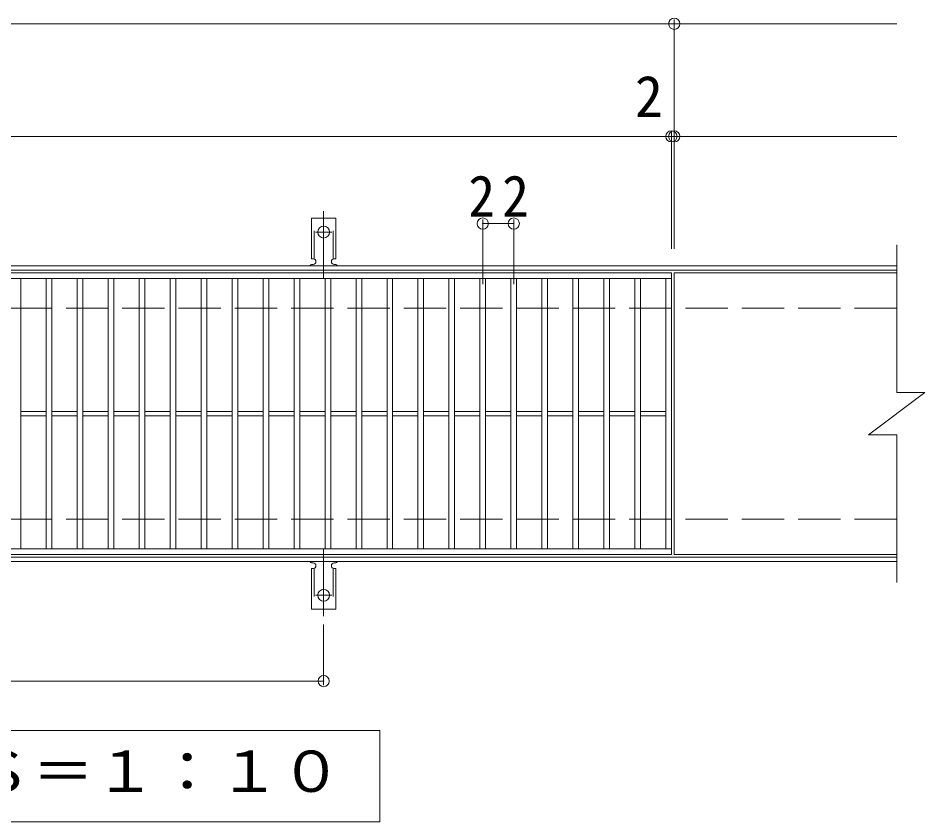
# Model space of a CAD drawing. Units: millimetres, scale not verified. Extents: x -1585 to 1611, y -1375 to 981.
# Drawn here: x -152 to 492, y 380 to 951 of the extents above; entities that cross this region are included whole.
import ezdxf
from ezdxf.enums import TextEntityAlignment as Align

# ---------------------------------------------------------------- set-up
doc = ezdxf.new("R2010")
doc.units = ezdxf.units.MM
doc.header["$LTSCALE"] = 10
doc.header["$PDMODE"] = 32
doc.header["$PDSIZE"] = 8
for name, pattern in [('CHAIN2', [12, 9, -1, 1, -1]), ('DASHED2', [3, 2, -1]), ('DASHED3', [4, 3, -1])]:
    doc.linetypes.add(name, pattern=pattern)
for name, color, linetype, lineweight in [('C-1', 2, 'Continuous', 9), ('C-2', 3, 'Continuous', 9), ('C-4', 7, 'Continuous', 9), ('C-5', 7, 'Continuous', 9), ('C-A', 3, 'Continuous', 9)]:
    doc.layers.add(name, color=color, linetype=linetype, lineweight=lineweight)
doc.styles.add('ＭＳ ゴシック', font='')
doc.styles.get('ＭＳ ゴシック').set_extended_font_data('MS Gothic')

msp = doc.modelspace()

# ---------------------------------------------------------------- linework, layer by layer
at = {"layer": 'C-1'}
for p, q in [((471.73, 774.87), (-833.27, 774.87)), ((471.73, 771.86), (-833.27, 771.86)), ((471.73, 567.87), (-833.27, 567.86)), ((471.73, 564.86), (-833.27, 564.86))]:
    msp.add_line(p, q, dxfattribs=at)
at = {"layer": 'C-1', "linetype": 'DASHED3'}
for p, q in [((471.73, 744.86), (-833.27, 744.86)), ((471.73, 594.87), (-833.27, 594.86))]:
    msp.add_line(p, q, dxfattribs=at)
at = {"layer": 'C-2'}
for p, q in [((471.73, 789.87), (471.73, 684.87)), ((311.73, 769.86), (311.73, 569.86)), ((313.73, 769.87), (313.73, 569.86)), ((471.73, 769.87), (313.73, 769.87)), ((-682.27, 765.86), (311.73, 765.86)), ((-150.27, 573.86), (-150.27, 765.86)), ((-132.27, 573.86), (-132.27, 765.86)), ((-128.27, 573.86), (-128.27, 765.86)), ((-110.27, 573.86), (-110.27, 765.86)), ((-106.27, 573.86), (-106.27, 765.86)), ((-88.27, 573.86), (-88.27, 765.86)), ((-84.27, 573.86), (-84.27, 765.86)), ((-66.27, 573.86), (-66.27, 765.86)), ((-62.27, 573.86), (-62.27, 765.86)), ((-44.27, 573.86), (-44.27, 765.86)), ((-40.27, 573.86), (-40.27, 765.86)), ((-22.27, 573.86), (-22.27, 765.86)), ((-18.27, 573.86), (-18.27, 765.86)), ((-0.27, 573.86), (-0.27, 765.86)), ((3.73, 573.86), (3.73, 765.86)), ((21.73, 573.86), (21.73, 765.86)), ((25.73, 573.86), (25.73, 765.86)), ((43.73, 573.86), (43.73, 765.86)), ((47.73, 573.86), (47.73, 765.86)), ((65.73, 573.86), (65.73, 765.86)), ((69.73, 573.86), (69.73, 765.86)), ((87.73, 573.86), (87.73, 765.86)), ((91.73, 573.86), (91.73, 765.86)), ((109.73, 573.86), (109.73, 765.86)), ((113.73, 573.86), (113.73, 765.86)), ((131.73, 573.86), (131.73, 765.86)), ((135.73, 573.86), (135.73, 765.86)), ((153.73, 573.86), (153.73, 765.86)), ((157.73, 573.86), (157.73, 765.86)), ((175.73, 573.86), (175.73, 765.86)), ((179.73, 573.86), (179.73, 765.86)), ((197.73, 573.86), (197.73, 765.86)), ((201.73, 573.86), (201.73, 765.86)), ((219.73, 573.86), (219.73, 765.86)), ((223.73, 573.86), (223.73, 765.86)), ((241.73, 573.86), (241.73, 765.86)), ((245.73, 573.86), (245.73, 765.86)), ((263.73, 573.86), (263.73, 765.86)), ((267.73, 573.86), (267.73, 765.86)), ((285.73, 573.86), (285.73, 765.86)), ((289.73, 573.86), (289.73, 765.86)), ((307.73, 573.86), (307.73, 765.86)), ((451.73, 654.86), (491.73, 684.87)), ((471.73, 684.87), (491.73, 684.87)), ((-150.27, 671.36), (-132.27, 671.36)), ((-128.27, 671.36), (-110.27, 671.36)), ((-106.27, 671.36), (-88.27, 671.36)), ((-84.27, 671.36), (-66.27, 671.36)), ((-62.27, 671.36), (-44.27, 671.36)), ((-40.27, 671.36), (-22.27, 671.36)), ((-18.27, 671.36), (-0.27, 671.36)), ((3.73, 671.36), (21.73, 671.36)), ((25.73, 671.36), (43.73, 671.36)), ((47.73, 671.36), (65.73, 671.36)), ((69.73, 671.36), (87.73, 671.36)), ((91.73, 671.36), (109.73, 671.36)), ((113.73, 671.36), (131.73, 671.36)), ((135.73, 671.36), (153.73, 671.36)), ((157.73, 671.36), (175.73, 671.36)), ((179.73, 671.36), (197.73, 671.36)), ((201.73, 671.36), (219.73, 671.36)), ((223.73, 671.36), (241.73, 671.36)), ((245.73, 671.36), (263.73, 671.36)), ((267.73, 671.36), (285.73, 671.36)), ((289.73, 671.36), (307.73, 671.36)), ((-150.27, 668.36), (-132.27, 668.36)), ((-128.27, 668.36), (-110.27, 668.36)), ((-106.27, 668.36), (-88.27, 668.36)), ((-84.27, 668.36), (-66.27, 668.36)), ((-62.27, 668.36), (-44.27, 668.36)), ((-40.27, 668.36), (-22.27, 668.36)), ((-18.27, 668.36), (-0.27, 668.36)), ((3.73, 668.36), (21.73, 668.36)), ((25.73, 668.36), (43.73, 668.36)), ((47.73, 668.36), (65.73, 668.36)), ((69.73, 668.36), (87.73, 668.36)), ((91.73, 668.36), (109.73, 668.36)), ((113.73, 668.36), (131.73, 668.36)), ((135.73, 668.36), (153.73, 668.36)), ((157.73, 668.36), (175.73, 668.36)), ((179.73, 668.36), (197.73, 668.36)), ((201.73, 668.36), (219.73, 668.36)), ((223.73, 668.36), (241.73, 668.36)), ((245.73, 668.36), (263.73, 668.36)), ((267.73, 668.36), (285.73, 668.36)), ((289.73, 668.36), (307.73, 668.36)), ((451.73, 654.86), (471.73, 654.86)), ((471.73, 654.86), (471.73, 549.86)), ((311.73, 573.86), (-682.27, 573.86)), ((311.73, 569.86), (-682.27, 569.86)), ((471.73, 569.86), (313.73, 569.86))]:
    msp.add_line(p, q, dxfattribs=at)
msp.add_lwpolyline([(-682.27, 569.86), (-682.27, 769.86), (311.73, 769.86)], dxfattribs=at)
at = {"layer": 'C-4'}
for p, q in [((-833.27, 946.86), (471.73, 946.86)), ((313.73, 786.86), (313.73, 949.87)), ((311.73, 786.86), (311.73, 869.86)), ((-833.27, 866.87), (471.73, 866.87)), ((177.73, 761.86), (177.73, 807.87)), ((199.73, 761.86), (199.73, 807.87)), ((177.73, 804.87), (199.73, 804.87)), ((64.73, 520.14), (64.73, 476.86)), ((-435.27, 479.86), (64.73, 479.86))]:
    msp.add_line(p, q, dxfattribs=at)
for p in [(313.73, 946.86), (311.73, 866.87), (313.73, 866.87), (177.73, 804.87), (199.73, 804.87), (64.73, 479.86)]:
    msp.add_point(p, dxfattribs=at)
at = {"layer": 'C-5'}
msp.add_lwpolyline([(-470.27, 379.86), (-470.27, 444.86), (104.73, 444.86), (104.73, 379.86)], close=True, dxfattribs=at)
at = {"layer": 'C-A', "color": 7, "linetype": 'CHAIN2'}
for p, q in [((64.73, 766.4), (64.73, 813.8)), ((58.95, 798.86), (70.51, 798.86)), ((64.73, 573.33), (64.73, 525.93)), ((58.95, 540.86), (70.51, 540.86))]:
    msp.add_line(p, q, dxfattribs=at)
at = {"layer": 'C-A'}
for p, q in [((55.98, 779.86), (55.98, 808.86)), ((73.48, 808.86), (55.98, 808.86)), ((73.48, 779.86), (73.48, 808.86)), ((55.98, 779.86), (57.23, 779.86)), ((73.48, 779.86), (72.23, 779.86)), ((56.73, 775.86), (57.23, 775.86)), ((72.23, 775.86), (72.74, 775.86)), ((56.73, 563.86), (57.23, 563.86)), ((72.23, 563.86), (72.74, 563.86)), ((55.98, 559.86), (57.23, 559.86)), ((55.98, 559.86), (55.98, 530.86)), ((73.48, 559.86), (72.23, 559.86)), ((73.48, 559.86), (73.48, 530.86)), ((73.48, 530.86), (55.98, 530.86))]:
    msp.add_line(p, q, dxfattribs=at)
at = {"layer": 'C-A', "linetype": 'DASHED2'}
for p, q in [((57.98, 779.72), (57.98, 808.86)), ((71.48, 779.72), (71.48, 808.86)), ((57.98, 560.01), (57.98, 530.86)), ((71.48, 560.01), (71.48, 530.86))]:
    msp.add_line(p, q, dxfattribs=at)
at = {"layer": 'C-A'}
for centre in [(64.73, 798.86), (64.73, 540.86)]:
    msp.add_circle(centre, 4.25, dxfattribs=at)
for centre, start, end in [((57.23, 777.86), 270, 90), ((72.23, 777.86), 90, 269.8667), ((56.73, 773.86), 90.27596, 150.00047), ((72.73, 773.86), 29.99927, 89.75836), ((56.73, 565.86), 209.99951, 269.72403), ((57.23, 561.86), 270, 90), ((72.23, 561.86), 90.13329, 270), ((72.73, 565.86), 270.24162, 330.00072)]:
    msp.add_arc(centre, 2, start, end, dxfattribs=at)

# ---------------------------------------------------------------- texts
at = {"layer": 'C-4', "color": 2, "style": 'ＭＳ ゴシック'}
msp.add_text('2', height=29.33, dxfattribs=at).set_placement((285.77, 871.86), align=Align.BOTTOM_LEFT)
at = {"layer": 'C-4', "color": 2, "insert": (167.48, 809.87), "char_height": 29.33, "attachment_point": 7, "style": 'ＭＳ ゴシック'}
msp.add_mtext('\\T1.27;\\W0.95;22', dxfattribs=at)
at = {"layer": 'C-5', "color": 2, "style": 'ＭＳ ゴシック', "width": 1.1}
msp.add_text('平面詳細図\u3000Ｓ＝１：１０', height=29.33, dxfattribs=at).set_placement((-450.27, 392.36), align=Align.BOTTOM_LEFT)

doc.saveas('drawing.dxf')
